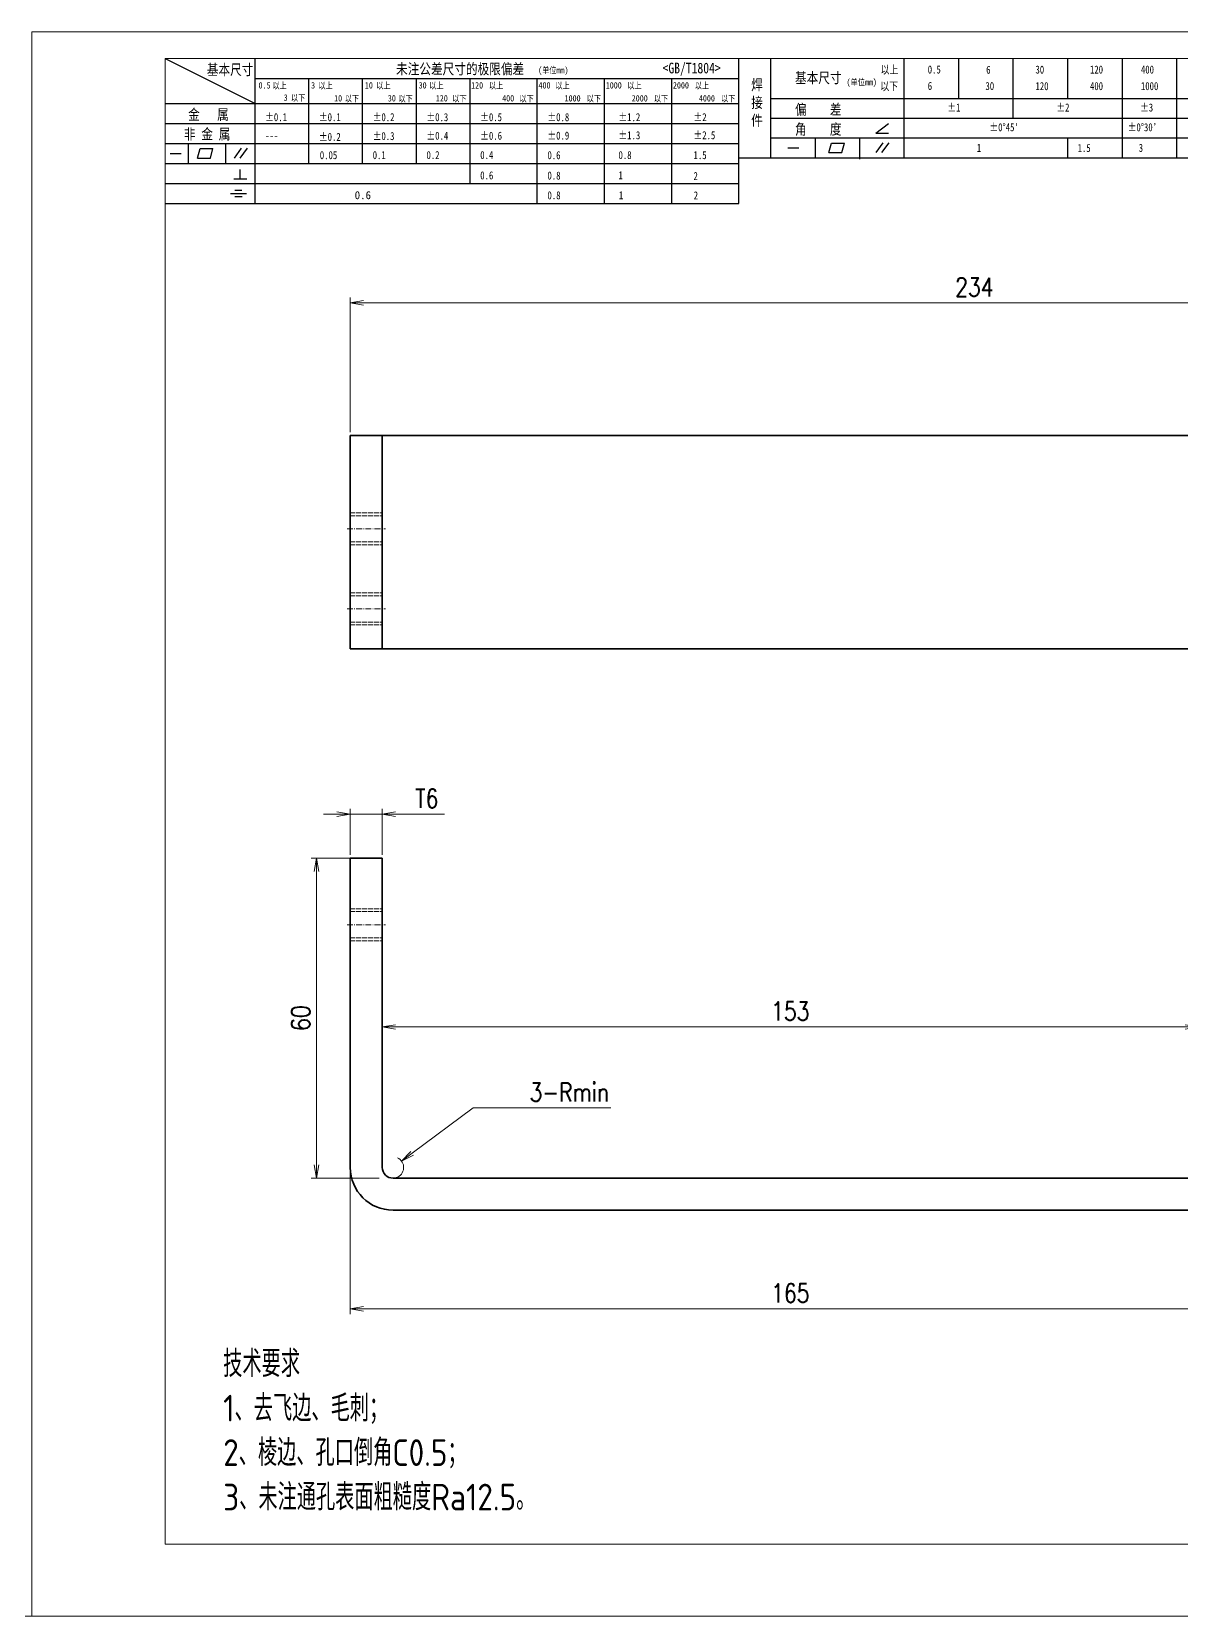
# Model space of a CAD drawing. Header units: millimetres. Extents: x 1333 to 359964, y -52803 to -5704.
# Drawn here: x 178049.1 to 178264.7, y -26401.6 to -26104.6 of the extents above; entities that cross this region are included whole.
import ezdxf

# ---------------------------------------------------------------- set-up
doc = ezdxf.new("R2010")
doc.units = ezdxf.units.MM
doc.header["$LTSCALE"] = 0.5
for name, pattern in [('AM_ISO02W050x2', [3.75, 3, -0.75]), ('AM_ISO08W050x2', [9, 6, -0.75, 1.5, -0.75]), ('DASHDOT', [18.5, 12, -3, 0.5, -3]), ('DASHED', [15, 12, -3])]:
    doc.linetypes.add(name, pattern=pattern)
for name, color, linetype, lineweight in [('中心线', 2, 'AM_ISO08W050x2', 18), ('图框', 7, 'Continuous', 18), ('标注线', 3, 'Continuous', 18), ('虚线', 1, 'AM_ISO02W050x2', 18)]:
    doc.layers.add(name, color=color, linetype=linetype, lineweight=lineweight)
doc.layers.add('图\\M+19E79\\M+195B6\\M+18E9A', color=7, linetype='Continuous')
doc.layers.add('打印', color=7, linetype='Continuous', lineweight=15, plot=False)
doc.layers.add('打印-禁用', color=7, linetype='Continuous', lineweight=15, plot=False)
doc.styles.add('DIM', font='romans.shx', dxfattribs={"width": 0.8, "bigfont": 'bigfont.shx'})
doc.styles.add('国标', font='simfang.ttf', dxfattribs={"width": 0.8})
doc.styles.add('机械长仿宋', font='gbenor.shx', dxfattribs={"height": 1, "bigfont": 'gbcbig.shx'})
doc.dimstyles.new('DEH 1-1$0', dxfattribs={"dimtxt": 3.5, "dimasz": 2.5, "dimexe": 1, "dimexo": 0.625, "dimgap": 1.2, "dimtad": 1, "dimzin": 9, "dimdsep": 46, "dimtxsty": 'DIM', "dimblk": 'OPEN', "dimcen": 0, "dimclrd": 8, "dimclre": 8, "dimclrt": 2, "dimazin": 2, "dimtfac": 0.5, "dimtmove": 0, "dimatfit": 3, "dimldrblk": 'OPEN', "dimfxl": 0, "dimtolj": 2, "dimlwd": 18, "dimlwe": 18, "dimarcsym": 0})
doc.dimstyles.new('DEH 1-1$4', dxfattribs={"dimtxt": 3.5, "dimasz": 2.5, "dimexe": 1, "dimexo": 0.625, "dimgap": 1.2, "dimtad": 1, "dimtoh": 1, "dimdsep": 46, "dimtxsty": 'DIM', "dimblk": 'OPEN', "dimcen": 0, "dimclrd": 8, "dimclre": 8, "dimclrt": 2, "dimazin": 2, "dimtfac": 0.5, "dimtofl": 0, "dimtmove": 0, "dimatfit": 3, "dimldrblk": 'OPEN', "dimfxl": 0, "dimtolj": 2, "dimlwd": 18, "dimlwe": 18, "dimarcsym": 0})

# ---------------------------------------------------------------- blocks, each defined once
blk = doc.blocks.new('GZDEH零件A3图框V01版')
at = {"layer": '图\\M+19E79\\M+195B6\\M+18E9A', "color": 9}
for p, q in [((2882.49, -1554.46), (2899.37, -1562.92)), ((2899.37, -1581.67), (2899.37, -1554.46)), ((2990.09, -1581.67), (2990.09, -1554.46)), ((2996.09, -1573.08), (2996.09, -1554.46)), ((3021.09, -1561.98), (3021.09, -1554.46)), ((3031.31, -1561.98), (3031.31, -1554.46)), ((3041.53, -1561.98), (3041.53, -1554.46)), ((3051.75, -1561.98), (3051.75, -1554.46)), ((3061.98, -1561.98), (3061.98, -1554.46)), ((3072.2, -1561.98), (3072.2, -1554.46)), ((2899.37, -1558.24), (2990.09, -1558.24)), ((2909.45, -1574.17), (2909.45, -1558.24)), ((2919.53, -1574.17), (2919.53, -1558.24)), ((2929.61, -1574.17), (2929.61, -1558.24)), ((2939.69, -1577.92), (2939.69, -1558.24)), ((2952.29, -1581.67), (2952.29, -1558.24)), ((2964.89, -1581.67), (2964.89, -1558.24)), ((2977.49, -1581.67), (2977.49, -1558.24)), ((2996.09, -1561.98), (3113.09, -1561.98)), ((3021.09, -1573.08), (3021.09, -1561.98)), ((3041.53, -1565.68), (3041.53, -1561.98)), ((3061.98, -1573.08), (3061.98, -1561.98)), ((3072.2, -1573.08), (3072.2, -1561.98)), ((2882.49, -1562.92), (2990.09, -1562.92)), ((2882.49, -1566.67), (2990.09, -1566.67)), ((2996.09, -1565.68), (3113.09, -1565.68)), ((3015.75, -1568.51), (3018.15, -1566.66)), ((2882.49, -1570.42), (2990.09, -1570.42)), ((2886.92, -1574.12), (2886.92, -1570.42)), ((2893.91, -1574.12), (2893.91, -1570.42)), ((2996.09, -1569.38), (3113.09, -1569.38)), ((3004.42, -1573.08), (3004.42, -1569.38)), ((3006.97, -1572.12), (3007.45, -1570.33)), ((3007.45, -1570.33), (3009.86, -1570.33)), ((3009.39, -1572.12), (3009.86, -1570.33)), ((3012.75, -1573.08), (3012.75, -1569.38)), ((3015.75, -1568.51), (3018.15, -1568.51)), ((3015.81, -1572.12), (3017.15, -1570.26)), ((3016.89, -1572.12), (3018.23, -1570.26)), ((3051.75, -1573.08), (3051.75, -1569.38)), ((2883.43, -1572.27), (2885.49, -1572.27)), ((2888.59, -1573.16), (2889.07, -1571.37)), ((2888.59, -1573.16), (2891, -1573.16)), ((2889.07, -1571.37), (2891.48, -1571.37)), ((2891, -1573.16), (2891.48, -1571.37)), ((2895.52, -1573.16), (2896.85, -1571.3)), ((2896.6, -1573.16), (2897.94, -1571.3)), ((2990.09, -1573.08), (3113.09, -1573.08)), ((2999.26, -1571.23), (3001.32, -1571.23)), ((3006.97, -1572.12), (3009.39, -1572.12)), ((3012.75, -1573.33), (3012.75, -1573.08)), ((2882.49, -1574.17), (2990.09, -1574.17)), ((2895.42, -1577.05), (2897.81, -1577.05)), ((2896.58, -1577.05), (2896.58, -1575.28)), ((2882.49, -1577.92), (2990.09, -1577.92)), ((2894.79, -1579.77), (2897.77, -1579.77)), ((2895.57, -1579.17), (2896.92, -1579.17)), ((2882.49, -1581.67), (2990.09, -1581.67)), ((2895.57, -1580.37), (2896.93, -1580.37))]:
    blk.add_line(p, q, dxfattribs=at)
at = {"layer": '图框', "linetype": 'Continuous'}
for p, q in [((2882.49, -1554.46), (2882.49, -1832.96)), ((3272.49, -1554.46), (2882.49, -1554.46)), ((2882.49, -1832.96), (3272.49, -1832.96))]:
    blk.add_line(p, q, dxfattribs=at)
at = {"layer": '打印-禁用', "linetype": 'Continuous'}
for p, q in [((2857.49, -1549.46), (2857.49, -1846.46)), ((3277.49, -1549.46), (2857.49, -1549.46)), ((2857.49, -1846.46), (3277.49, -1846.46))]:
    blk.add_line(p, q, dxfattribs=at)
at = {"layer": '图\\M+19E79\\M+195B6\\M+18E9A', "color": 9, "style": '国标', "width": 0.8}
for s, height, p in [('基本尺寸', 2, (2890.33, -1557.58)), ('未注公差尺寸的极限偏差', 2, (2925.81, -1557.44)), ('<GB/T1804>', 2, (2975.78, -1557.27)), ('以上', 1.5, (3016.64, -1557.33)), ('0.5', 1.5, (3025.49, -1557.3)), ('6', 1.5, (3036.45, -1557.34)), ('30', 1.5, (3045.69, -1557.31)), ('120', 1.5, (3055.91, -1557.31)), ('400', 1.5, (3065.46, -1557.31)), ('30', 1.2, (2930.04, -1560.11)), ('基本尺寸', 2, (3000.6, -1559.1)), ('以下', 1.5, (3016.58, -1560.43)), ('6', 1.5, (3025.49, -1560.38)), ('30', 1.5, (3036.31, -1560.39)), ('120', 1.5, (3045.69, -1560.41)), ('400', 1.5, (3055.91, -1560.41)), ('1000', 1.5, (3065.46, -1560.41)), ('金   属', 2, (2886.82, -1565.98)), ('±0.1', 1.5, (2901.27, -1566.23)), ('±0.1', 1.5, (2911.35, -1566.23)), ('±0.2', 1.5, (2921.43, -1566.23)), ('±0.3', 1.5, (2931.51, -1566.23)), ('±0.5', 1.5, (2941.59, -1566.23)), ('±0.8', 1.5, (2954.19, -1566.23)), ('±1.2', 1.5, (2967.51, -1566.23)), ('±2', 1.5, (2981.58, -1566.23)), ('偏    差', 2, (3000.6, -1565.04)), ('±1', 1.5, (3029.16, -1564.42)), ('±2', 1.5, (3049.61, -1564.42)), ('±3', 1.5, (3065.3, -1564.42)), ('非 金 属', 2, (2886.02, -1569.65)), ('±0.3', 1.5, (2921.43, -1569.77)), ('±0.4', 1.5, (2931.51, -1569.71)), ('±0.6', 1.5, (2941.59, -1569.71)), ('±0.9', 1.5, (2954.19, -1569.68)), ('±1.3', 1.5, (2967.51, -1569.62)), ('±2.5', 1.5, (2981.58, -1569.61)), ('角    度', 2, (3000.6, -1568.74)), ("±0%%D45'", 1.5, (3037.06, -1568.12)), ("±0%%D30'", 1.5, (3062.98, -1568.12)), ('---', 1.5, (2901.27, -1569.65)), ('±0.2', 1.5, (2911.35, -1569.92)), ('1', 1.5, (3034.69, -1571.98)), ('1.5', 1.5, (3053.59, -1572.01)), ('3', 1.5, (3065.05, -1571.98)), ('0.1', 1.5, (2921.43, -1573.34)), ('0.2', 1.5, (2931.51, -1573.33)), ('0.4', 1.5, (2941.59, -1573.33)), ('0.6', 1.5, (2954.19, -1573.35)), ('0.8', 1.5, (2967.51, -1573.33)), ('1.5', 1.5, (2981.58, -1573.34)), ('0.6', 1.5, (2941.59, -1577.14)), ('0.8', 1.5, (2954.19, -1577.17)), ('1', 1.5, (2967.51, -1577.12)), ('2', 1.5, (2981.58, -1577.26)), ('0.8', 1.5, (2954.19, -1580.87)), ('1', 1.5, (2967.59, -1580.86)), ('2', 1.5, (2981.62, -1580.89))]:
    blk.add_text(s, height=height, dxfattribs=at).set_placement(p)
at = {"layer": '图\\M+19E79\\M+195B6\\M+18E9A', "color": 9, "lineweight": 15, "style": '国标', "width": 0.8}
for s, p in [('(单位mm)', (2952.44, -1557.27)), ('0.5', (2900.03, -1560.11)), ('以上', (2902.64, -1560.16)), ('3', (2909.88, -1560.11)), ('以上', (2911.25, -1560.16)), ('10', (2919.96, -1560.11)), ('以上', (2922.09, -1560.16)), ('以上', (2932.02, -1560.16)), ('120', (2939.88, -1560.11)), ('以上', (2943.21, -1560.16)), ('400', (2952.52, -1560.11)), ('以上', (2955.68, -1560.16)), ('1000', (2965.12, -1560.11)), ('以上', (2969.16, -1560.16)), ('2000', (2977.72, -1560.11)), ('以上', (2981.8, -1560.16)), ('(单位mm)', (3010.27, -1559.51)), ('3', (2904.73, -1562.41)), ('以下', (2906.1, -1562.46)), ('10', (2914.19, -1562.54)), ('以下', (2916.18, -1562.59)), ('30', (2924.27, -1562.54)), ('以下', (2926.26, -1562.59)), ('120', (2933.26, -1562.54)), ('以下', (2936.34, -1562.59)), ('400', (2945.7, -1562.54)), ('以下', (2948.94, -1562.59)), ('1000', (2957.41, -1562.54)), ('以下', (2961.54, -1562.59)), ('2000', (2969.99, -1562.54)), ('以下', (2974.14, -1562.59)), ('4000', (2982.59, -1562.54)), ('以下', (2986.74, -1562.59))]:
    blk.add_text(s, height=1.2, dxfattribs=at).set_placement(p)
at = {"layer": '图\\M+19E79\\M+195B6\\M+18E9A', "color": 9, "lineweight": 13, "style": '国标'}
blk.add_text('0.6', height=1.5, dxfattribs=at).set_placement((2918.05, -1580.85))
at = {"layer": '图\\M+19E79\\M+195B6\\M+18E9A', "color": 9, "style": '国标'}
for s, insert, char_height, width, attachment_point in [('焊\\P接\\P件', (2992.39, -1558.41), 2, 3.1877, 1), ('0.05', (2911.51, -1573.37), 1.5, 5.1982, 7)]:
    blk.add_mtext(s, dxfattribs=dict(at, insert=insert, char_height=char_height, width=width, attachment_point=attachment_point))
blk = doc.blocks.new('DEH A3')
at = {"layer": '图框'}
blk.add_blockref('GZDEH零件A3图框V01版', (-2857.49, 1846.46), dxfattribs=at)
blk = doc.blocks.new('_Open')
at = {"color": 0, "linetype": 'ByBlock', "lineweight": -2}
for p, q in [((-1, 0.17), (0, 0)), ((-1, -0.17), (0, 0)), ((0, 0), (-1, 0))]:
    blk.add_line(p, q, dxfattribs=at)
blk = doc.blocks.new('*D313')
at = {"layer": 'Defpoints', "color": 0, "transparency": 16777216}
for p in [(178342.87, -26155.37), (178108.87, -26180.24), (178342.87, -26180.24)]:
    blk.add_point(p, dxfattribs=at)
at = {"layer": '标注线', "color": 8, "lineweight": 18, "transparency": 16777216}
for p, q in [((178108.87, -26179.61), (178108.87, -26154.37)), ((178111.37, -26155.37), (178340.37, -26155.37)), ((178342.87, -26179.61), (178342.87, -26154.37))]:
    blk.add_line(p, q, dxfattribs=at)
at = {"layer": '标注线', "color": 8, "lineweight": 18, "transparency": 16777216, "xscale": 2.5, "yscale": 2.5, "zscale": 2.5, "rotation": 180}
blk.add_blockref('_Open', (178108.87, -26155.37), dxfattribs=at)
at = {"layer": '标注线', "color": 8, "lineweight": 18, "transparency": 16777216, "xscale": 2.5, "yscale": 2.5, "zscale": 2.5}
blk.add_blockref('_Open', (178342.87, -26155.37), dxfattribs=at)
at = {"layer": '标注线', "color": 2, "transparency": 16777216, "insert": (178225.87, -26152.42), "char_height": 3.5, "attachment_point": 5, "style": 'DIM'}
blk.add_mtext('\\A2;234', dxfattribs=at)
blk = doc.blocks.new('*D316')
at = {"layer": 'Defpoints', "color": 0, "transparency": 16777216}
for p in [(178114.87, -26251.22), (178108.87, -26259.43), (178114.87, -26259.43)]:
    blk.add_point(p, dxfattribs=at)
at = {"layer": '标注线', "color": 8, "lineweight": 18, "transparency": 16777216}
for p, q in [((178106.37, -26251.22), (178103.87, -26251.22)), ((178108.87, -26258.81), (178108.87, -26250.22)), ((178108.87, -26251.22), (178114.87, -26251.22)), ((178114.87, -26258.81), (178114.87, -26250.22)), ((178117.37, -26251.22), (178126.54, -26251.22))]:
    blk.add_line(p, q, dxfattribs=at)
at = {"layer": '标注线', "color": 8, "lineweight": 18, "transparency": 16777216, "xscale": 2.5, "yscale": 2.5, "zscale": 2.5}
blk.add_blockref('_Open', (178108.87, -26251.22), dxfattribs=at)
at = {"layer": '标注线', "color": 8, "lineweight": 18, "transparency": 16777216, "xscale": 2.5, "yscale": 2.5, "zscale": 2.5, "rotation": 180}
blk.add_blockref('_Open', (178114.87, -26251.22), dxfattribs=at)
at = {"layer": '标注线', "color": 2, "transparency": 16777216, "insert": (178123.21, -26248.27), "char_height": 3.5, "attachment_point": 5, "style": 'DIM'}
blk.add_mtext('\\A2;T6', dxfattribs=at)
blk = doc.blocks.new('*D317')
at = {"layer": 'Defpoints', "color": 0, "transparency": 16777216}
for p in [(178108.87, -26314.85), (178273.87, -26317.43), (178273.87, -26343.92)]:
    blk.add_point(p, dxfattribs=at)
at = {"layer": '标注线', "color": 8, "lineweight": 18, "transparency": 16777216}
for p, q in [((178108.87, -26315.48), (178108.87, -26344.92)), ((178273.87, -26318.06), (178273.87, -26344.92)), ((178111.37, -26343.92), (178271.37, -26343.92))]:
    blk.add_line(p, q, dxfattribs=at)
at = {"layer": '标注线', "color": 8, "lineweight": 18, "transparency": 16777216, "xscale": 2.5, "yscale": 2.5, "zscale": 2.5, "rotation": 180}
blk.add_blockref('_Open', (178108.87, -26343.92), dxfattribs=at)
at = {"layer": '标注线', "color": 8, "lineweight": 18, "transparency": 16777216, "xscale": 2.5, "yscale": 2.5, "zscale": 2.5}
blk.add_blockref('_Open', (178273.87, -26343.92), dxfattribs=at)
at = {"layer": '标注线', "color": 2, "transparency": 16777216, "insert": (178191.37, -26340.97), "char_height": 3.5, "attachment_point": 5, "style": 'DIM'}
blk.add_mtext('\\A2;165', dxfattribs=at)
blk = doc.blocks.new('*D319')
at = {"layer": 'Defpoints', "color": 0, "transparency": 16777216}
for p in [(178118.48, -26316.24), (178116.87, -26317.43)]:
    blk.add_point(p, dxfattribs=at)
at = {"layer": '标注线', "color": 8, "lineweight": 18, "transparency": 16777216}
for p, q in [((178131.93, -26306.26), (178120.49, -26314.75)), ((178157.73, -26306.26), (178131.93, -26306.26))]:
    blk.add_line(p, q, dxfattribs=at)
blk.add_arc((178116.87, -26317.43), 2, 287.9049, 65.222, dxfattribs=at)
at = {"layer": '标注线', "color": 8, "lineweight": 18, "transparency": 16777216, "xscale": 2.5, "yscale": 2.5, "zscale": 2.5, "rotation": 216.5740995333938}
blk.add_blockref('_Open', (178118.48, -26316.24), dxfattribs=at)
at = {"layer": '标注线', "color": 2, "transparency": 16777216, "insert": (178149.93, -26303.31), "char_height": 3.5, "attachment_point": 5, "style": 'DIM'}
blk.add_mtext('\\A2;{\\Fromans,bigfont|c134;3-Rmin}', dxfattribs=at)
blk = doc.blocks.new('*D498')
at = {"layer": 'Defpoints', "color": 0, "transparency": 16777216}
for p in [(178114.87, -26259.43), (178102.52, -26319.43), (178114.87, -26319.43)]:
    blk.add_point(p, dxfattribs=at)
at = {"layer": '标注线', "color": 8, "lineweight": 18, "transparency": 16777216}
for p, q in [((178114.25, -26259.43), (178101.52, -26259.43)), ((178102.52, -26261.93), (178102.52, -26316.93)), ((178114.25, -26319.43), (178101.52, -26319.43))]:
    blk.add_line(p, q, dxfattribs=at)
at = {"layer": '标注线', "color": 8, "lineweight": 18, "transparency": 16777216, "xscale": 2.5, "yscale": 2.5, "zscale": 2.5}
for p, rotation in [((178102.52, -26259.43), 90), ((178102.52, -26319.43), 270)]:
    blk.add_blockref('_Open', p, dxfattribs=dict(at, rotation=rotation))
at = {"layer": '标注线', "color": 2, "transparency": 16777216, "insert": (178099.57, -26289.43), "char_height": 3.5, "attachment_point": 5, "rotation": 90, "style": 'DIM'}
blk.add_mtext('\\A2;60', dxfattribs=at)
blk = doc.blocks.new('*D499')
at = {"layer": 'Defpoints', "color": 0, "transparency": 16777216}
for p in [(178267.87, -26291.09), (178114.87, -26317.43), (178267.87, -26317.43)]:
    blk.add_point(p, dxfattribs=at)
at = {"layer": '标注线', "color": 8, "lineweight": 18, "transparency": 16777216}
for p, q in [((178114.87, -26316.81), (178114.87, -26290.09)), ((178267.87, -26316.81), (178267.87, -26290.09)), ((178117.37, -26291.09), (178265.37, -26291.09))]:
    blk.add_line(p, q, dxfattribs=at)
at = {"layer": '标注线', "color": 8, "lineweight": 18, "transparency": 16777216, "xscale": 2.5, "yscale": 2.5, "zscale": 2.5, "rotation": 180}
blk.add_blockref('_Open', (178114.87, -26291.09), dxfattribs=at)
at = {"layer": '标注线', "color": 8, "lineweight": 18, "transparency": 16777216, "xscale": 2.5, "yscale": 2.5, "zscale": 2.5}
blk.add_blockref('_Open', (178267.87, -26291.09), dxfattribs=at)
at = {"layer": '标注线', "color": 2, "transparency": 16777216, "insert": (178191.37, -26288.14), "char_height": 3.5, "attachment_point": 5, "style": 'DIM'}
blk.add_mtext('\\A2;153', dxfattribs=at)

msp = doc.modelspace()

# ---------------------------------------------------------------- linework, layer by layer
at = {"color": 7, "lineweight": 35}
for p, q in [((178108.874, -26220.236), (178108.874, -26180.236)), ((178114.874, -26220.236), (178114.874, -26180.236)), ((178265.874, -26180.236), (178116.874, -26180.236)), ((178265.874, -26220.236), (178116.874, -26220.236)), ((178108.874, -26259.432), (178108.874, -26317.432)), ((178114.874, -26317.432), (178114.874, -26259.432)), ((178265.874, -26319.432), (178116.874, -26319.432)), ((178116.874, -26325.432), (178265.874, -26325.432))]:
    msp.add_line(p, q, dxfattribs=at)
at = {"color": 7, "lineweight": 35, "ltscale": 0.15}
for p, q in [((178114.874, -26180.236), (178108.874, -26180.236)), ((178114.874, -26220.236), (178108.874, -26220.236)), ((178114.874, -26259.432), (178108.874, -26259.432))]:
    msp.add_line(p, q, dxfattribs=at)
at = {"color": 7, "lineweight": 35, "ltscale": 0.05}
for p, q in [((178116.874, -26180.236), (178114.874, -26180.236)), ((178116.874, -26220.236), (178114.874, -26220.236))]:
    msp.add_line(p, q, dxfattribs=at)
at = {"color": 7, "lineweight": 35}
for radius in [8, 2]:
    msp.add_arc((178116.874, -26317.432), radius, 180, 270, dxfattribs=at)
at = {"layer": '中心线', "linetype": 'DASHDOT', "lineweight": 13, "ltscale": 0.180002}
for p, q in [((178108.274, -26197.735), (178115.474, -26197.735)), ((178108.274, -26212.735), (178115.474, -26212.735)), ((178108.274, -26271.932), (178115.474, -26271.932))]:
    msp.add_line(p, q, dxfattribs=at)
at = {"layer": '打印'}
msp.add_lwpolyline([(178049.131, -26104.55), (178469.131, -26104.55), (178469.131, -26401.55), (178049.131, -26401.55)], close=True, dxfattribs=at)
at = {"layer": '标注线'}
msp.add_line((160574.502, -26401.55), (179981.94, -26401.55), dxfattribs=at)
at = {"layer": '虚线', "linetype": 'DASHED', "lineweight": 13, "ltscale": 0.15}
for p, q in [((178108.874, -26194.735), (178114.874, -26194.735)), ((178108.874, -26195.276), (178114.874, -26195.276)), ((178108.874, -26200.193), (178114.874, -26200.193)), ((178108.874, -26200.735), (178114.874, -26200.735)), ((178108.874, -26209.735), (178114.874, -26209.735)), ((178108.874, -26210.276), (178114.874, -26210.276)), ((178108.874, -26215.193), (178114.874, -26215.193)), ((178108.874, -26215.735), (178114.874, -26215.735)), ((178108.874, -26268.932), (178114.874, -26268.932)), ((178108.874, -26268.932), (178114.874, -26268.932)), ((178108.874, -26269.474), (178114.874, -26269.474)), ((178108.874, -26269.474), (178114.874, -26269.474)), ((178108.874, -26274.391), (178114.874, -26274.391)), ((178108.874, -26274.391), (178114.874, -26274.391)), ((178108.874, -26274.932), (178114.874, -26274.932)), ((178108.874, -26274.932), (178114.874, -26274.932))]:
    msp.add_line(p, q, dxfattribs=at)

# ---------------------------------------------------------------- block references
at = {"layer": '图框'}
msp.add_blockref('DEH A3', (178049.131, -26401.55), dxfattribs=at)

# ---------------------------------------------------------------- texts
at = {"layer": '标注线', "color": 2, "insert": (178085.039, -26381.704), "char_height": 5, "width": 114.82461, "attachment_point": 7, "style": '机械长仿宋'}
msp.add_mtext('\\A2;技术要求\\P1、去飞边、毛刺；\\P2、棱边、孔口倒角C0.5；\\P3、未注通孔表面粗糙度Ra12.5。', dxfattribs=at)

# ---------------------------------------------------------------- dimensions: what is measured, and where the dimension line sits
at = {"layer": '标注线'}
for base, p1, p2, picture, middle in [((178342.874, -26155.366), (178108.874, -26180.236), (178342.874, -26180.236), '*D313', (178225.874, -26152.416)), ((178273.874, -26343.919), (178108.874, -26314.854), (178273.874, -26317.432), '*D317', (178191.374, -26340.969))]:
    dim = msp.add_linear_dim(base=base, p1=p1, p2=p2, dimstyle='DEH 1-1$0', dxfattribs=at)
    dim.commit()
    dim.dimension.update_dxf_attribs({"geometry": picture, "text_midpoint": middle})
for base, p1, p2, override, picture, middle in [((178114.874, -26251.22), (178108.874, -26259.432), (178114.874, -26259.432), {"dimpost": 'T<>'}, '*D316', (178123.208, -26248.27)), ((178267.874, -26291.086), (178114.874, -26317.432), (178267.874, -26317.432), {"dimarcsym": 1}, '*D499', (178191.374, -26288.136))]:
    dim = msp.add_linear_dim(base=base, p1=p1, p2=p2, dimstyle='DEH 1-1$0', override=override, dxfattribs=at)
    dim.commit()
    dim.dimension.update_dxf_attribs({"geometry": picture, "text_midpoint": middle})
dim = msp.add_linear_dim(base=(178102.522, -26319.432), p1=(178114.874, -26259.432), p2=(178114.874, -26319.432), angle=90, dimstyle='DEH 1-1$0', override={"dimarcsym": 1}, dxfattribs=at)
dim.commit()
dim.dimension.update_dxf_attribs({"geometry": '*D498', "text_midpoint": (178099.572, -26289.432)})
dim = msp.add_radius_dim(center=(178116.874, -26317.432), mpoint=(178118.48, -26316.241), text='{\\Fromans,bigfont|c134;3-Rmin}', dimstyle='DEH 1-1$4', dxfattribs=at)
dim.commit()
dim.dimension.update_dxf_attribs({"geometry": '*D319', "text_midpoint": (178149.927, -26306.264), "dimtype": 164})

doc.saveas('drawing.dxf')
